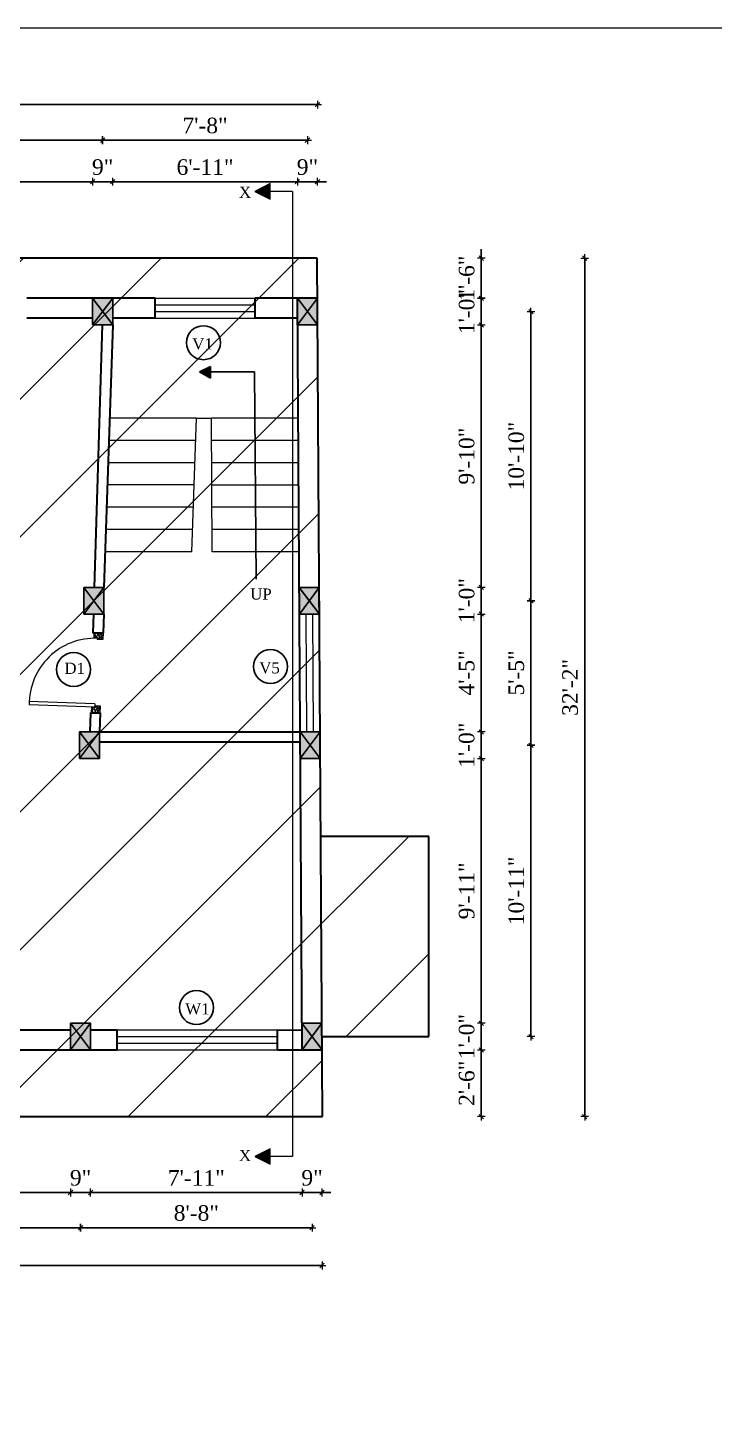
# Model space of a CAD drawing. Header units: inches. Extents: x 4069 to 291496, y -47643 to 12535.
# Drawn here: x 112593 to 112901, y -26496 to -25867 of the extents above; entities that cross this region are included whole.
import ezdxf

# ---------------------------------------------------------------- set-up
doc = ezdxf.new("R2010")
doc.units = ezdxf.units.IN
doc.header["$LTSCALE"] = 5
doc.header["$MEASUREMENT"] = 0
for name, color, linetype, lineweight in [('A-WALL', 7, 'Continuous', 9), ('Dimension', 7, 'Continuous', 18), ('DOOR', 62, 'Continuous', 0), ('Dw', 2, 'Continuous', 18), ('ele1', 21, 'Continuous', 20), ('tefriş', 30, 'Continuous', 9)]:
    doc.layers.add(name, color=color, linetype=linetype, lineweight=lineweight)
doc.layers.add('dim line', color=7, linetype='Continuous', lineweight=15, true_color=0xfab2b2)
doc.layers.add('TEXT', color=6, linetype='Continuous')
doc.layers.add('WALL', color=7, linetype='Continuous')
doc.styles.add('ordinary', font='times.ttf')
doc.dimstyles.new('Copy of 96', dxfattribs={"dimtxt": 7, "dimasz": 4, "dimexe": 0.5, "dimexo": 0.5, "dimgap": 3, "dimtad": 1, "dimdec": 1, "dimzin": 11, "dimdsep": 46, "dimlunit": 4, "dimtxsty": 'ordinary', "dimblk": 'OBLIQUE', "dimcen": 0.09, "dimse1": 1, "dimse2": 1, "dimclrt": 6, "dimazin": 0, "dimtfac": 1, "dimtdec": 1, "dimtix": 1, "dimtmove": 2, "dimatfit": 3, "dimldrblk": 'leader', "dimfxl": 0.5, "dimfxlon": 1, "dimtolj": 1, "dimtzin": 0, "dimarcsym": 0})

# ---------------------------------------------------------------- blocks, each defined once
blk = doc.blocks.new('C1a')
at = {"color": 1, "ltscale": 5}
for p, q in [((18657.75, 4625.76), (18648.75, 4625.76)), ((18648.75, 4625.76), (18648.82, 4613.76)), ((18657.82, 4613.76), (18657.75, 4625.76)), ((18648.82, 4613.76), (18657.82, 4613.76))]:
    blk.add_line(p, q, dxfattribs=at)
blk = doc.blocks.new('A$C27B36B59')
at = {"layer": 'DOOR'}
for p, q in [((0, 4), (0, 0)), ((2.5, 4), (0, 4)), ((0, 0), (3, 0)), ((2.5, 2.5), (2.5, 4)), ((3, 2.5), (2.5, 2.5)), ((3, 0), (3, 2.5))]:
    blk.add_line(p, q, dxfattribs=at)
for centre, radius, start, end in [((-1.4, -0.54), 4.75, 22.14107, 72.83803), ((1.34, 2.09), 1.64, 45.13802, 144.89476), ((2.21, 0.3), 2.49, 83.31492, 152.65798), ((0.13, 0.37), 2.05, 349.48753, 93.68048), ((1.96, -0.47), 2.01, 58.74475, 166.49498), ((-0.06, 0.32), 1.13, 343.54197, 86.94698), ((2.08, -0.4), 1.17, 38.28162, 160.15192)]:
    blk.add_arc(centre, radius, start, end, dxfattribs=at)
blk = doc.blocks.new('D2')
at = {"layer": 'DOOR'}
for p, q in [((74473.95, 24047.59), (74473.95, 24018.09)), ((74473.95, 24047.59), (74475.45, 24047.59)), ((74475.45, 24047.59), (74475.45, 24018.13))]:
    blk.add_line(p, q, dxfattribs=at)
blk.add_arc((74473.95, 24047.59), 29.5, 180, 272.9146, dxfattribs=at)
at = {"layer": 'DOOR', "xscale": -1, "rotation": 180}
blk.add_blockref('A$C27B36B59', (74441.95, 24050.09), dxfattribs=at)
at = {"layer": 'DOOR', "rotation": 180}
blk.add_blockref('A$C27B36B59', (74477.95, 24050.09), dxfattribs=at)
blk = doc.blocks.new('x-x')
at = {"ltscale": 5}
for points in [[(11364.03, -701.52), (11364.03, -694.51), (11357.15, -698.09)], [(11364.03, -1135.52), (11364.03, -1128.51), (11357.15, -1132.09)]]:
    blk.add_hatch(color=256, dxfattribs=at).paths.add_polyline_path(points)
for p, q in [((11364.03, -694.51), (11357.15, -698.09)), ((11364.03, -701.52), (11364.03, -694.51)), ((11357.15, -698.09), (11364.03, -701.52)), ((11374.13, -698.09), (11364.03, -698.09)), ((11374.13, -698.09), (11374.13, -1132.09)), ((11364.03, -1128.51), (11357.15, -1132.09)), ((11364.03, -1135.52), (11364.03, -1128.51)), ((11357.15, -1132.09), (11364.03, -1135.52)), ((11374.13, -1132.09), (11364.03, -1132.09))]:
    blk.add_line(p, q, dxfattribs=at)
at = {"layer": 'A-WALL', "color": 1, "ltscale": 5}
blk.add_line((11374.13, -1120.09), (11374.13, -1132.09), dxfattribs=at)
at = {"layer": 'TEXT', "style": 'ordinary'}
for p in [(11350.08, -700.97), (11350.08, -1134.1)]:
    blk.add_text('X', height=5, dxfattribs=at).set_placement(p)
blk = doc.blocks.new('oblique')
at = {"color": 0, "lineweight": -2}
blk.add_line((0.25, 0.25), (-0.25, -0.25), dxfattribs=at)
at = {"layer": 'dim line', "lineweight": 9}
for p, q in [((-0.4375, 0), (0.4375, 0)), ((0, 0.4375), (0, -0.4375))]:
    blk.add_line(p, q, dxfattribs=at)
blk = doc.blocks.new('*D3041')
at = {"layer": 'A-WALL', "color": 0, "lineweight": -2, "ltscale": 50, "transparency": 16777216}
blk.add_line((112720.31, -26406.87), (112616.31, -26406.87), dxfattribs=at)
at = {"layer": 'Defpoints', "color": 0, "ltscale": 50, "transparency": 16777216}
for p in [(112616.31, -26326.94), (112720.31, -26326.94), (112616.31, -26406.87)]:
    blk.add_point(p, dxfattribs=at)
at = {"layer": 'A-WALL', "color": 0, "lineweight": -2, "ltscale": 50, "transparency": 16777216, "xscale": 4, "yscale": 4, "zscale": 4, "rotation": 180}
blk.add_blockref('oblique', (112616.31, -26406.87), dxfattribs=at)
at = {"layer": 'A-WALL', "color": 0, "lineweight": -2, "ltscale": 50, "transparency": 16777216, "xscale": 4, "yscale": 4, "zscale": 4}
blk.add_blockref('oblique', (112720.31, -26406.87), dxfattribs=at)
at = {"layer": 'A-WALL', "color": 6, "ltscale": 50, "transparency": 16777216, "insert": (112668.31, -26400.31), "char_height": 7, "attachment_point": 5, "style": 'ordinary'}
blk.add_mtext('\\A1;8\'-8"', dxfattribs=at)
blk = doc.blocks.new('_OBLIQUE')
at = {"color": 0, "linetype": 'ByBlock'}
blk.add_line((-0.5, -0.5), (0.5, 0.5), dxfattribs=at)
blk = doc.blocks.new('leader')
at = {"layer": 'Dimension'}
for p, q in [((0, -4.33), (0, 4.33)), ((-4.42, 0), (4.42, 0))]:
    blk.add_line(p, q, dxfattribs=at)
blk = doc.blocks.new('*D3042')
at = {"layer": 'A-WALL', "color": 0, "lineweight": -2, "ltscale": 50, "transparency": 16777216}
blk.add_line((112616.31, -26406.87), (112463.31, -26406.87), dxfattribs=at)
at = {"layer": 'Defpoints', "color": 0, "ltscale": 50, "transparency": 16777216}
for p in [(112463.31, -26326.94), (112616.31, -26326.94), (112463.31, -26406.87)]:
    blk.add_point(p, dxfattribs=at)
at = {"layer": 'A-WALL', "color": 0, "lineweight": -2, "ltscale": 50, "transparency": 16777216, "xscale": 4, "yscale": 4, "zscale": 4, "rotation": 180}
blk.add_blockref('oblique', (112463.31, -26406.87), dxfattribs=at)
at = {"layer": 'A-WALL', "color": 0, "lineweight": -2, "ltscale": 50, "transparency": 16777216, "xscale": 4, "yscale": 4, "zscale": 4}
blk.add_blockref('oblique', (112616.31, -26406.87), dxfattribs=at)
at = {"layer": 'A-WALL', "color": 6, "ltscale": 50, "transparency": 16777216, "insert": (112539.81, -26400.3), "char_height": 7, "attachment_point": 5, "style": 'ordinary'}
blk.add_mtext('\\A1;12\'-9"', dxfattribs=at)
blk = doc.blocks.new('*D3045')
at = {"layer": 'A-WALL', "color": 0, "lineweight": -2, "ltscale": 50, "transparency": 16777216}
blk.add_line((112724.81, -26423.89), (112151.81, -26423.89), dxfattribs=at)
at = {"layer": 'Defpoints', "color": 0, "ltscale": 50, "transparency": 16777216}
for p in [(112151.81, -26326.94), (112724.81, -26326.94), (112151.81, -26423.89)]:
    blk.add_point(p, dxfattribs=at)
at = {"layer": 'A-WALL', "color": 0, "lineweight": -2, "ltscale": 50, "transparency": 16777216, "xscale": 4, "yscale": 4, "zscale": 4, "rotation": 180}
blk.add_blockref('oblique', (112151.81, -26423.89), dxfattribs=at)
at = {"layer": 'A-WALL', "color": 0, "lineweight": -2, "ltscale": 50, "transparency": 16777216, "xscale": 4, "yscale": 4, "zscale": 4}
blk.add_blockref('oblique', (112724.81, -26423.89), dxfattribs=at)
at = {"layer": 'A-WALL', "color": 6, "ltscale": 50, "transparency": 16777216, "insert": (112438.31, -26417.32), "char_height": 7, "attachment_point": 5, "style": 'ordinary'}
blk.add_mtext('\\A1;47\'-9"', dxfattribs=at)
blk = doc.blocks.new('*D3057')
at = {"layer": 'A-WALL', "color": 0, "lineweight": -2, "ltscale": 50, "transparency": 16777216}
blk.add_line((112466.73, -25936.57), (112621.73, -25936.57), dxfattribs=at)
at = {"layer": 'Defpoints', "color": 0, "ltscale": 50, "transparency": 16777216}
for p in [(112621.73, -25936.57), (112466.73, -25988.94), (112621.73, -25988.94)]:
    blk.add_point(p, dxfattribs=at)
at = {"layer": 'A-WALL', "color": 0, "lineweight": -2, "ltscale": 50, "transparency": 16777216, "xscale": 4, "yscale": 4, "zscale": 4, "rotation": 180}
blk.add_blockref('oblique', (112466.73, -25936.57), dxfattribs=at)
at = {"layer": 'A-WALL', "color": 0, "lineweight": -2, "ltscale": 50, "transparency": 16777216, "xscale": 4, "yscale": 4, "zscale": 4}
blk.add_blockref('oblique', (112621.73, -25936.57), dxfattribs=at)
at = {"layer": 'A-WALL', "color": 6, "ltscale": 50, "transparency": 16777216, "insert": (112544.23, -25930.07), "char_height": 7, "attachment_point": 5, "style": 'ordinary'}
blk.add_mtext('\\A1;12\'-11"', dxfattribs=at)
blk = doc.blocks.new('*D3058')
at = {"layer": 'A-WALL', "color": 0, "lineweight": -2, "ltscale": 50, "transparency": 16777216}
for p, q in [((112621.73, -25936.57), (112617.73, -25936.57)), ((112621.73, -25936.57), (112630.73, -25936.57)), ((112630.73, -25936.57), (112634.73, -25936.57))]:
    blk.add_line(p, q, dxfattribs=at)
at = {"layer": 'Defpoints', "color": 0, "ltscale": 50, "transparency": 16777216}
for p in [(112630.73, -25936.57), (112621.73, -25988.94), (112630.73, -25988.94)]:
    blk.add_point(p, dxfattribs=at)
at = {"layer": 'A-WALL', "color": 0, "lineweight": -2, "ltscale": 50, "transparency": 16777216, "xscale": 4, "yscale": 4, "zscale": 4}
blk.add_blockref('oblique', (112621.73, -25936.57), dxfattribs=at)
at = {"layer": 'A-WALL', "color": 0, "lineweight": -2, "ltscale": 50, "transparency": 16777216, "xscale": 4, "yscale": 4, "zscale": 4, "rotation": 180}
blk.add_blockref('oblique', (112630.73, -25936.57), dxfattribs=at)
at = {"layer": 'A-WALL', "color": 6, "ltscale": 50, "transparency": 16777216, "insert": (112626.23, -25930), "char_height": 7, "attachment_point": 5, "style": 'ordinary'}
blk.add_mtext('\\A1;9"', dxfattribs=at)
blk = doc.blocks.new('*D2958')
at = {"layer": 'A-WALL', "color": 0, "lineweight": -2, "ltscale": 50, "transparency": 16777216}
blk.add_line((112630.73, -25936.57), (112713.73, -25936.57), dxfattribs=at)
at = {"layer": 'Defpoints', "color": 0, "ltscale": 50, "transparency": 16777216}
for p in [(112713.73, -25936.57), (112630.73, -25988.94), (112713.73, -25988.94)]:
    blk.add_point(p, dxfattribs=at)
at = {"layer": 'A-WALL', "color": 0, "lineweight": -2, "ltscale": 50, "transparency": 16777216, "xscale": 4, "yscale": 4, "zscale": 4, "rotation": 180}
blk.add_blockref('oblique', (112630.73, -25936.57), dxfattribs=at)
at = {"layer": 'A-WALL', "color": 0, "lineweight": -2, "ltscale": 50, "transparency": 16777216, "xscale": 4, "yscale": 4, "zscale": 4}
blk.add_blockref('oblique', (112713.73, -25936.57), dxfattribs=at)
at = {"layer": 'A-WALL', "color": 6, "ltscale": 50, "transparency": 16777216, "insert": (112672.23, -25930.01), "char_height": 7, "attachment_point": 5, "style": 'ordinary'}
blk.add_mtext('\\A1;6\'-11"', dxfattribs=at)
blk = doc.blocks.new('*D2959')
at = {"layer": 'A-WALL', "color": 0, "lineweight": -2, "ltscale": 50, "transparency": 16777216}
for p, q in [((112713.73, -25936.57), (112709.73, -25936.57)), ((112713.73, -25936.57), (112722.73, -25936.57)), ((112722.73, -25936.57), (112726.73, -25936.57))]:
    blk.add_line(p, q, dxfattribs=at)
at = {"layer": 'Defpoints', "color": 0, "ltscale": 50, "transparency": 16777216}
for p in [(112722.73, -25936.57), (112713.73, -25988.94), (112722.73, -25988.94)]:
    blk.add_point(p, dxfattribs=at)
at = {"layer": 'A-WALL', "color": 0, "lineweight": -2, "ltscale": 50, "transparency": 16777216, "xscale": 4, "yscale": 4, "zscale": 4}
blk.add_blockref('oblique', (112713.73, -25936.57), dxfattribs=at)
at = {"layer": 'A-WALL', "color": 0, "lineweight": -2, "ltscale": 50, "transparency": 16777216, "xscale": 4, "yscale": 4, "zscale": 4, "rotation": 180}
blk.add_blockref('oblique', (112722.73, -25936.57), dxfattribs=at)
at = {"layer": 'A-WALL', "color": 6, "ltscale": 50, "transparency": 16777216, "insert": (112718.23, -25930), "char_height": 7, "attachment_point": 5, "style": 'ordinary'}
blk.add_mtext('\\A1;9"', dxfattribs=at)
blk = doc.blocks.new('*D2960')
at = {"layer": 'A-WALL', "color": 0, "lineweight": -2, "ltscale": 50, "transparency": 16777216}
blk.add_line((112718.23, -25917.89), (112626.23, -25917.89), dxfattribs=at)
at = {"layer": 'Defpoints', "color": 0, "ltscale": 50, "transparency": 16777216}
for p in [(112626.23, -25917.89), (112626.23, -25988.94), (112718.23, -25988.94)]:
    blk.add_point(p, dxfattribs=at)
at = {"layer": 'A-WALL', "color": 0, "lineweight": -2, "ltscale": 50, "transparency": 16777216, "xscale": 4, "yscale": 4, "zscale": 4, "rotation": 180}
blk.add_blockref('oblique', (112626.23, -25917.89), dxfattribs=at)
at = {"layer": 'A-WALL', "color": 0, "lineweight": -2, "ltscale": 50, "transparency": 16777216, "xscale": 4, "yscale": 4, "zscale": 4}
blk.add_blockref('oblique', (112718.23, -25917.89), dxfattribs=at)
at = {"layer": 'A-WALL', "color": 6, "ltscale": 50, "transparency": 16777216, "insert": (112672.23, -25911.32), "char_height": 7, "attachment_point": 5, "style": 'ordinary'}
blk.add_mtext('\\A1;7\'-8"', dxfattribs=at)
blk = doc.blocks.new('*D2961')
at = {"layer": 'A-WALL', "color": 0, "lineweight": -2, "ltscale": 50, "transparency": 16777216}
blk.add_line((112626.23, -25917.89), (112462.23, -25917.89), dxfattribs=at)
at = {"layer": 'Defpoints', "color": 0, "ltscale": 50, "transparency": 16777216}
for p in [(112462.23, -25917.89), (112462.23, -25988.94), (112626.23, -25988.94)]:
    blk.add_point(p, dxfattribs=at)
at = {"layer": 'A-WALL', "color": 0, "lineweight": -2, "ltscale": 50, "transparency": 16777216, "xscale": 4, "yscale": 4, "zscale": 4, "rotation": 180}
blk.add_blockref('oblique', (112462.23, -25917.89), dxfattribs=at)
at = {"layer": 'A-WALL', "color": 0, "lineweight": -2, "ltscale": 50, "transparency": 16777216, "xscale": 4, "yscale": 4, "zscale": 4}
blk.add_blockref('oblique', (112626.23, -25917.89), dxfattribs=at)
at = {"layer": 'A-WALL', "color": 6, "ltscale": 50, "transparency": 16777216, "insert": (112544.23, -25911.33), "char_height": 7, "attachment_point": 5, "style": 'ordinary'}
blk.add_mtext('\\A1;13\'-8"', dxfattribs=at)
blk = doc.blocks.new('*D2963')
at = {"layer": 'A-WALL', "color": 0, "lineweight": -2, "ltscale": 50, "transparency": 16777216}
blk.add_line((112343.73, -25901.87), (112722.73, -25901.87), dxfattribs=at)
at = {"layer": 'Defpoints', "color": 0, "ltscale": 50, "transparency": 16777216}
for p in [(112722.73, -25901.87), (112343.73, -25988.94), (112722.73, -25988.94)]:
    blk.add_point(p, dxfattribs=at)
at = {"layer": 'A-WALL', "color": 0, "lineweight": -2, "ltscale": 50, "transparency": 16777216, "xscale": 4, "yscale": 4, "zscale": 4, "rotation": 180}
blk.add_blockref('oblique', (112343.73, -25901.87), dxfattribs=at)
at = {"layer": 'A-WALL', "color": 0, "lineweight": -2, "ltscale": 50, "transparency": 16777216, "xscale": 4, "yscale": 4, "zscale": 4}
blk.add_blockref('oblique', (112722.73, -25901.87), dxfattribs=at)
at = {"layer": 'A-WALL', "color": 6, "ltscale": 50, "transparency": 16777216, "insert": (112533.23, -25895.3), "char_height": 7, "attachment_point": 5, "style": 'ordinary'}
blk.add_mtext('\\A1;31\'-7"', dxfattribs=at)
blk = doc.blocks.new('*D2969')
at = {"layer": 'A-WALL', "color": 0, "lineweight": -2, "ltscale": 50, "transparency": 16777216}
blk.add_line((112467.81, -26391.07), (112611.81, -26391.07), dxfattribs=at)
at = {"layer": 'Defpoints', "color": 0, "ltscale": 50, "transparency": 16777216}
for p in [(112467.81, -26326.94), (112611.81, -26326.94), (112611.81, -26391.07)]:
    blk.add_point(p, dxfattribs=at)
at = {"layer": 'A-WALL', "color": 0, "lineweight": -2, "ltscale": 50, "transparency": 16777216, "xscale": 4, "yscale": 4, "zscale": 4, "rotation": 180}
blk.add_blockref('oblique', (112467.81, -26391.07), dxfattribs=at)
at = {"layer": 'A-WALL', "color": 0, "lineweight": -2, "ltscale": 50, "transparency": 16777216, "xscale": 4, "yscale": 4, "zscale": 4}
blk.add_blockref('oblique', (112611.81, -26391.07), dxfattribs=at)
at = {"layer": 'A-WALL', "color": 6, "ltscale": 50, "transparency": 16777216, "insert": (112539.81, -26384.51), "char_height": 7, "attachment_point": 5, "style": 'ordinary'}
blk.add_mtext('\\A1;12\'-0"', dxfattribs=at)
blk = doc.blocks.new('*D2970')
at = {"layer": 'A-WALL', "color": 0, "lineweight": -2, "ltscale": 50, "transparency": 16777216}
for p, q in [((112611.81, -26391.07), (112607.81, -26391.07)), ((112611.81, -26391.07), (112620.81, -26391.07)), ((112620.81, -26391.07), (112624.81, -26391.07))]:
    blk.add_line(p, q, dxfattribs=at)
at = {"layer": 'Defpoints', "color": 0, "ltscale": 50, "transparency": 16777216}
for p in [(112611.81, -26326.94), (112620.81, -26326.94), (112620.81, -26391.07)]:
    blk.add_point(p, dxfattribs=at)
at = {"layer": 'A-WALL', "color": 0, "lineweight": -2, "ltscale": 50, "transparency": 16777216, "xscale": 4, "yscale": 4, "zscale": 4}
blk.add_blockref('oblique', (112611.81, -26391.07), dxfattribs=at)
at = {"layer": 'A-WALL', "color": 0, "lineweight": -2, "ltscale": 50, "transparency": 16777216, "xscale": 4, "yscale": 4, "zscale": 4, "rotation": 180}
blk.add_blockref('oblique', (112620.81, -26391.07), dxfattribs=at)
at = {"layer": 'A-WALL', "color": 6, "ltscale": 50, "transparency": 16777216, "insert": (112616.31, -26384.5), "char_height": 7, "attachment_point": 5, "style": 'ordinary'}
blk.add_mtext('\\A1;9"', dxfattribs=at)
blk = doc.blocks.new('*D2971')
at = {"layer": 'A-WALL', "color": 0, "lineweight": -2, "ltscale": 50, "transparency": 16777216}
blk.add_line((112620.81, -26391.07), (112715.81, -26391.07), dxfattribs=at)
at = {"layer": 'Defpoints', "color": 0, "ltscale": 50, "transparency": 16777216}
for p in [(112620.81, -26326.94), (112715.81, -26326.94), (112715.81, -26391.07)]:
    blk.add_point(p, dxfattribs=at)
at = {"layer": 'A-WALL', "color": 0, "lineweight": -2, "ltscale": 50, "transparency": 16777216, "xscale": 4, "yscale": 4, "zscale": 4, "rotation": 180}
blk.add_blockref('oblique', (112620.81, -26391.07), dxfattribs=at)
at = {"layer": 'A-WALL', "color": 0, "lineweight": -2, "ltscale": 50, "transparency": 16777216, "xscale": 4, "yscale": 4, "zscale": 4}
blk.add_blockref('oblique', (112715.81, -26391.07), dxfattribs=at)
at = {"layer": 'A-WALL', "color": 6, "ltscale": 50, "transparency": 16777216, "insert": (112668.31, -26384.5), "char_height": 7, "attachment_point": 5, "style": 'ordinary'}
blk.add_mtext('\\A1;7\'-11"', dxfattribs=at)
blk = doc.blocks.new('*D2972')
at = {"layer": 'A-WALL', "color": 0, "lineweight": -2, "ltscale": 50, "transparency": 16777216}
for p, q in [((112715.81, -26391.07), (112711.81, -26391.07)), ((112715.81, -26391.07), (112724.81, -26391.07)), ((112724.81, -26391.07), (112728.81, -26391.07))]:
    blk.add_line(p, q, dxfattribs=at)
at = {"layer": 'Defpoints', "color": 0, "ltscale": 50, "transparency": 16777216}
for p in [(112715.81, -26326.94), (112724.81, -26326.94), (112724.81, -26391.07)]:
    blk.add_point(p, dxfattribs=at)
at = {"layer": 'A-WALL', "color": 0, "lineweight": -2, "ltscale": 50, "transparency": 16777216, "xscale": 4, "yscale": 4, "zscale": 4}
blk.add_blockref('oblique', (112715.81, -26391.07), dxfattribs=at)
at = {"layer": 'A-WALL', "color": 0, "lineweight": -2, "ltscale": 50, "transparency": 16777216, "xscale": 4, "yscale": 4, "zscale": 4, "rotation": 180}
blk.add_blockref('oblique', (112724.81, -26391.07), dxfattribs=at)
at = {"layer": 'A-WALL', "color": 6, "ltscale": 50, "transparency": 16777216, "insert": (112720.31, -26384.5), "char_height": 7, "attachment_point": 5, "style": 'ordinary'}
blk.add_mtext('\\A1;9"', dxfattribs=at)
blk = doc.blocks.new('*D2973')
at = {"layer": 'A-WALL', "color": 0, "lineweight": -2, "ltscale": 50, "transparency": 16777216}
for p, q in [((112796.34, -25988.94), (112796.34, -25984.94)), ((112796.34, -25988.94), (112796.34, -26000.94)), ((112796.34, -26000.94), (112796.34, -26004.94))]:
    blk.add_line(p, q, dxfattribs=at)
at = {"layer": 'Defpoints', "color": 0, "ltscale": 50, "transparency": 16777216}
for p in [(112722.73, -25988.94), (112722.81, -26000.94), (112796.34, -26000.94)]:
    blk.add_point(p, dxfattribs=at)
at = {"layer": 'A-WALL', "color": 0, "lineweight": -2, "ltscale": 50, "transparency": 16777216, "xscale": 4, "yscale": 4, "zscale": 4}
for p, rotation in [((112796.34, -25988.94), 270), ((112796.34, -26000.94), 90)]:
    blk.add_blockref('oblique', p, dxfattribs=dict(at, rotation=rotation))
at = {"layer": 'A-WALL', "color": 6, "ltscale": 50, "transparency": 16777216, "insert": (112789.78, -25994.94), "char_height": 7, "attachment_point": 5, "rotation": 90, "style": 'ordinary'}
blk.add_mtext('\\A1;1\'-0"', dxfattribs=at)
blk = doc.blocks.new('*D2974')
at = {"layer": 'A-WALL', "color": 0, "lineweight": -2, "ltscale": 50, "transparency": 16777216}
blk.add_line((112796.34, -26000.94), (112796.34, -26118.94), dxfattribs=at)
at = {"layer": 'Defpoints', "color": 0, "ltscale": 50, "transparency": 16777216}
for p in [(112722.81, -26000.94), (112723.53, -26118.94), (112796.34, -26118.94)]:
    blk.add_point(p, dxfattribs=at)
at = {"layer": 'A-WALL', "color": 0, "lineweight": -2, "ltscale": 50, "transparency": 16777216, "xscale": 4, "yscale": 4, "zscale": 4}
for p, rotation in [((112796.34, -26000.94), 90), ((112796.34, -26118.94), 270)]:
    blk.add_blockref('oblique', p, dxfattribs=dict(at, rotation=rotation))
at = {"layer": 'A-WALL', "color": 6, "ltscale": 50, "transparency": 16777216, "insert": (112789.77, -26059.94), "char_height": 7, "attachment_point": 5, "rotation": 90, "style": 'ordinary'}
blk.add_mtext('\\A1;9\'-10"', dxfattribs=at)
blk = doc.blocks.new('*D2975')
at = {"layer": 'A-WALL', "color": 0, "lineweight": -2, "ltscale": 50, "transparency": 16777216}
for p, q in [((112796.34, -26118.94), (112796.34, -26114.94)), ((112796.34, -26118.94), (112796.34, -26130.94)), ((112796.34, -26130.94), (112796.34, -26134.94))]:
    blk.add_line(p, q, dxfattribs=at)
at = {"layer": 'Defpoints', "color": 0, "ltscale": 50, "transparency": 16777216}
for p in [(112723.53, -26118.94), (112723.61, -26130.94), (112796.34, -26130.94)]:
    blk.add_point(p, dxfattribs=at)
at = {"layer": 'A-WALL', "color": 0, "lineweight": -2, "ltscale": 50, "transparency": 16777216, "xscale": 4, "yscale": 4, "zscale": 4}
for p, rotation in [((112796.34, -26118.94), 270), ((112796.34, -26130.94), 90)]:
    blk.add_blockref('oblique', p, dxfattribs=dict(at, rotation=rotation))
at = {"layer": 'A-WALL', "color": 6, "ltscale": 50, "transparency": 16777216, "insert": (112789.78, -26124.94), "char_height": 7, "attachment_point": 5, "rotation": 90, "style": 'ordinary'}
blk.add_mtext('\\A1;1\'-0"', dxfattribs=at)
blk = doc.blocks.new('*D2976')
at = {"layer": 'A-WALL', "color": 0, "lineweight": -2, "ltscale": 50, "transparency": 16777216}
blk.add_line((112796.34, -26130.94), (112796.34, -26183.94), dxfattribs=at)
at = {"layer": 'Defpoints', "color": 0, "ltscale": 50, "transparency": 16777216}
for p in [(112723.61, -26130.94), (112723.93, -26183.94), (112796.34, -26183.94)]:
    blk.add_point(p, dxfattribs=at)
at = {"layer": 'A-WALL', "color": 0, "lineweight": -2, "ltscale": 50, "transparency": 16777216, "xscale": 4, "yscale": 4, "zscale": 4}
for p, rotation in [((112796.34, -26130.94), 90), ((112796.34, -26183.94), 270)]:
    blk.add_blockref('oblique', p, dxfattribs=dict(at, rotation=rotation))
at = {"layer": 'A-WALL', "color": 6, "ltscale": 50, "transparency": 16777216, "insert": (112789.78, -26157.44), "char_height": 7, "attachment_point": 5, "rotation": 90, "style": 'ordinary'}
blk.add_mtext('\\A1;4\'-5"', dxfattribs=at)
blk = doc.blocks.new('*D2977')
at = {"layer": 'A-WALL', "color": 0, "lineweight": -2, "ltscale": 50, "transparency": 16777216}
for p, q in [((112796.34, -26183.94), (112796.34, -26179.94)), ((112796.34, -26183.94), (112796.34, -26195.94)), ((112796.34, -26195.94), (112796.34, -26199.94))]:
    blk.add_line(p, q, dxfattribs=at)
at = {"layer": 'Defpoints', "color": 0, "ltscale": 50, "transparency": 16777216}
for p in [(112723.93, -26183.94), (112724.01, -26195.94), (112796.34, -26195.94)]:
    blk.add_point(p, dxfattribs=at)
at = {"layer": 'A-WALL', "color": 0, "lineweight": -2, "ltscale": 50, "transparency": 16777216, "xscale": 4, "yscale": 4, "zscale": 4}
for p, rotation in [((112796.34, -26183.94), 270), ((112796.34, -26195.94), 90)]:
    blk.add_blockref('oblique', p, dxfattribs=dict(at, rotation=rotation))
at = {"layer": 'A-WALL', "color": 6, "ltscale": 50, "transparency": 16777216, "insert": (112789.78, -26189.94), "char_height": 7, "attachment_point": 5, "rotation": 90, "style": 'ordinary'}
blk.add_mtext('\\A1;1\'-0"', dxfattribs=at)
blk = doc.blocks.new('*D2978')
at = {"layer": 'A-WALL', "color": 0, "lineweight": -2, "ltscale": 50, "transparency": 16777216}
blk.add_line((112796.34, -26195.94), (112796.34, -26314.94), dxfattribs=at)
at = {"layer": 'Defpoints', "color": 0, "ltscale": 50, "transparency": 16777216}
for p in [(112724.01, -26195.94), (112724.74, -26314.94), (112796.34, -26314.94)]:
    blk.add_point(p, dxfattribs=at)
at = {"layer": 'A-WALL', "color": 0, "lineweight": -2, "ltscale": 50, "transparency": 16777216, "xscale": 4, "yscale": 4, "zscale": 4}
for p, rotation in [((112796.34, -26195.94), 90), ((112796.34, -26314.94), 270)]:
    blk.add_blockref('oblique', p, dxfattribs=dict(at, rotation=rotation))
at = {"layer": 'A-WALL', "color": 6, "ltscale": 50, "transparency": 16777216, "insert": (112789.77, -26255.44), "char_height": 7, "attachment_point": 5, "rotation": 90, "style": 'ordinary'}
blk.add_mtext('\\A1;9\'-11"', dxfattribs=at)
blk = doc.blocks.new('*D2979')
at = {"layer": 'A-WALL', "color": 0, "lineweight": -2, "ltscale": 50, "transparency": 16777216}
for p, q in [((112796.34, -26314.94), (112796.34, -26310.94)), ((112796.34, -26314.94), (112796.34, -26326.94)), ((112796.34, -26326.94), (112796.34, -26330.94))]:
    blk.add_line(p, q, dxfattribs=at)
at = {"layer": 'Defpoints', "color": 0, "ltscale": 50, "transparency": 16777216}
for p in [(112724.74, -26314.94), (112724.81, -26326.94), (112796.34, -26326.94)]:
    blk.add_point(p, dxfattribs=at)
at = {"layer": 'A-WALL', "color": 0, "lineweight": -2, "ltscale": 50, "transparency": 16777216, "xscale": 4, "yscale": 4, "zscale": 4}
for p, rotation in [((112796.34, -26314.94), 270), ((112796.34, -26326.94), 90)]:
    blk.add_blockref('oblique', p, dxfattribs=dict(at, rotation=rotation))
at = {"layer": 'A-WALL', "color": 6, "ltscale": 50, "transparency": 16777216, "insert": (112789.78, -26320.94), "char_height": 7, "attachment_point": 5, "rotation": 90, "style": 'ordinary'}
blk.add_mtext('\\A1;1\'-0"', dxfattribs=at)
blk = doc.blocks.new('*D2980')
at = {"layer": 'A-WALL', "color": 0, "lineweight": -2, "ltscale": 50, "transparency": 16777216}
blk.add_line((112818.64, -25994.94), (112818.64, -26124.94), dxfattribs=at)
at = {"layer": 'Defpoints', "color": 0, "ltscale": 50, "transparency": 16777216}
for p in [(112722.77, -25994.94), (112723.57, -26124.94), (112818.64, -26124.94)]:
    blk.add_point(p, dxfattribs=at)
at = {"layer": 'A-WALL', "color": 0, "lineweight": -2, "ltscale": 50, "transparency": 16777216, "xscale": 4, "yscale": 4, "zscale": 4}
for p, rotation in [((112818.64, -25994.94), 90), ((112818.64, -26124.94), 270)]:
    blk.add_blockref('oblique', p, dxfattribs=dict(at, rotation=rotation))
at = {"layer": 'A-WALL', "color": 6, "ltscale": 50, "transparency": 16777216, "insert": (112812.08, -26059.94), "char_height": 7, "attachment_point": 5, "rotation": 90, "style": 'ordinary'}
blk.add_mtext('\\A1;10\'-10"', dxfattribs=at)
blk = doc.blocks.new('*D2981')
at = {"layer": 'A-WALL', "color": 0, "lineweight": -2, "ltscale": 50, "transparency": 16777216}
blk.add_line((112818.64, -26124.94), (112818.64, -26189.94), dxfattribs=at)
at = {"layer": 'Defpoints', "color": 0, "ltscale": 50, "transparency": 16777216}
for p in [(112723.57, -26124.94), (112723.97, -26189.94), (112818.64, -26189.94)]:
    blk.add_point(p, dxfattribs=at)
at = {"layer": 'A-WALL', "color": 0, "lineweight": -2, "ltscale": 50, "transparency": 16777216, "xscale": 4, "yscale": 4, "zscale": 4}
for p, rotation in [((112818.64, -26124.94), 90), ((112818.64, -26189.94), 270)]:
    blk.add_blockref('oblique', p, dxfattribs=dict(at, rotation=rotation))
at = {"layer": 'A-WALL', "color": 6, "ltscale": 50, "transparency": 16777216, "insert": (112812.08, -26157.44), "char_height": 7, "attachment_point": 5, "rotation": 90, "style": 'ordinary'}
blk.add_mtext('\\A1;5\'-5"', dxfattribs=at)
blk = doc.blocks.new('*D2982')
at = {"layer": 'A-WALL', "color": 0, "lineweight": -2, "ltscale": 50, "transparency": 16777216}
blk.add_line((112818.64, -26189.94), (112818.64, -26320.94), dxfattribs=at)
at = {"layer": 'Defpoints', "color": 0, "ltscale": 50, "transparency": 16777216}
for p in [(112723.97, -26189.94), (112724.78, -26320.94), (112818.64, -26320.94)]:
    blk.add_point(p, dxfattribs=at)
at = {"layer": 'A-WALL', "color": 0, "lineweight": -2, "ltscale": 50, "transparency": 16777216, "xscale": 4, "yscale": 4, "zscale": 4}
for p, rotation in [((112818.64, -26189.94), 90), ((112818.64, -26320.94), 270)]:
    blk.add_blockref('oblique', p, dxfattribs=dict(at, rotation=rotation))
at = {"layer": 'A-WALL', "color": 6, "ltscale": 50, "transparency": 16777216, "insert": (112812.08, -26255.44), "char_height": 7, "attachment_point": 5, "rotation": 90, "style": 'ordinary'}
blk.add_mtext('\\A1;10\'-11"', dxfattribs=at)
blk = doc.blocks.new('*D2983')
at = {"layer": 'A-WALL', "color": 0, "lineweight": -2, "ltscale": 50, "transparency": 16777216}
blk.add_line((112842.8, -26356.94), (112842.8, -25970.94), dxfattribs=at)
at = {"layer": 'Defpoints', "color": 0, "ltscale": 50, "transparency": 16777216}
for p in [(112722.62, -25970.94), (112842.8, -25970.94), (112725, -26356.94)]:
    blk.add_point(p, dxfattribs=at)
at = {"layer": 'A-WALL', "color": 0, "lineweight": -2, "ltscale": 50, "transparency": 16777216, "xscale": 4, "yscale": 4, "zscale": 4}
for p, rotation in [((112842.8, -25970.94), 90), ((112842.8, -26356.94), 270)]:
    blk.add_blockref('oblique', p, dxfattribs=dict(at, rotation=rotation))
at = {"layer": 'A-WALL', "color": 6, "ltscale": 50, "transparency": 16777216, "insert": (112836.24, -26163.94), "char_height": 7, "attachment_point": 5, "rotation": 90, "style": 'ordinary'}
blk.add_mtext('\\A1;32\'-2"', dxfattribs=at)
blk = doc.blocks.new('*D3171')
at = {"layer": 'A-WALL', "color": 0, "lineweight": -2, "ltscale": 50, "transparency": 16777216}
blk.add_line((112796.34, -26356.94), (112796.34, -26326.94), dxfattribs=at)
at = {"layer": 'Defpoints', "color": 0, "ltscale": 50, "transparency": 16777216}
for p in [(112724.81, -26326.94), (112796.34, -26326.94), (112725, -26356.94)]:
    blk.add_point(p, dxfattribs=at)
at = {"layer": 'A-WALL', "color": 0, "lineweight": -2, "ltscale": 50, "transparency": 16777216, "xscale": 4, "yscale": 4, "zscale": 4}
for p, rotation in [((112796.34, -26326.94), 90), ((112796.34, -26356.94), 270)]:
    blk.add_blockref('oblique', p, dxfattribs=dict(at, rotation=rotation))
at = {"layer": 'A-WALL', "color": 6, "ltscale": 50, "transparency": 16777216, "insert": (112789.78, -26341.94), "char_height": 7, "attachment_point": 5, "rotation": 90, "style": 'ordinary'}
blk.add_mtext('\\A1;2\'-6"', dxfattribs=at)
blk = doc.blocks.new('*D3172')
at = {"layer": 'A-WALL', "color": 0, "lineweight": -2, "ltscale": 50, "transparency": 16777216}
for p, q in [((112796.34, -25970.94), (112796.34, -25966.94)), ((112796.34, -25988.94), (112796.34, -25970.94)), ((112796.34, -25988.94), (112796.34, -25992.94))]:
    blk.add_line(p, q, dxfattribs=at)
at = {"layer": 'Defpoints', "color": 0, "ltscale": 50, "transparency": 16777216}
for p in [(112722.73, -25970.94), (112796.34, -25970.94), (112722.73, -25988.94)]:
    blk.add_point(p, dxfattribs=at)
at = {"layer": 'A-WALL', "color": 0, "lineweight": -2, "ltscale": 50, "transparency": 16777216, "xscale": 4, "yscale": 4, "zscale": 4}
for p, rotation in [((112796.34, -25970.94), 270), ((112796.34, -25988.94), 90)]:
    blk.add_blockref('oblique', p, dxfattribs=dict(at, rotation=rotation))
at = {"layer": 'A-WALL', "color": 6, "ltscale": 50, "transparency": 16777216, "insert": (112789.78, -25979.94), "char_height": 7, "attachment_point": 5, "rotation": 90, "style": 'ordinary'}
blk.add_mtext('\\A1;1\'-6"', dxfattribs=at)

msp = doc.modelspace()

# ---------------------------------------------------------------- hatches: boundary and pattern name
at = {"layer": 'WALL', "linetype": 'ByBlock', "ltscale": 5, "true_color": 0xf8991e}
h = msp.add_hatch(dxfattribs=at)
h.set_pattern_fill('ANSI31', color=30, scale=350)
h.set_pattern_definition([(45, (104858.308, -23741.887), (-30.93592, 30.93592), [])])
h.paths.add_polyline_path([(112134.77758, -26356.93969), (112353.95376, -25970.93969), (112722.6224, -25970.93969), (112724.22154, -26230.93969), (112772.812, -26230.93969), (112772.812, -26320.93969), (112724.812, -26320.93969), (112724.812, -26356.93969)])
h = msp.add_hatch(color=30, dxfattribs=at)
h.dxf.hatch_style = 1
h.paths.add_polyline_path([(112626.23302, -25994.93969), (112621.73302, -26000.93969), (112630.73302, -26000.93969)])
h.paths.add_polyline_path([(112630.73302, -26000.93969), (112630.73302, -25988.93969), (112626.23302, -25994.93969)])
h.paths.add_polyline_path([(112626.23302, -25994.93969), (112630.73302, -25988.93969), (112621.73302, -25988.93969)])
h.paths.add_polyline_path([(112621.73302, -25988.93969), (112621.73302, -26000.93969), (112626.23302, -25994.93969)])
h = msp.add_hatch(color=30, dxfattribs=at)
h.dxf.hatch_style = 1
h.paths.add_polyline_path([(112722.80692, -26000.93969), (112718.26993, -25994.93969), (112713.80675, -26000.93969)])
h.paths.add_polyline_path([(112722.80692, -26000.93969), (112722.73311, -25988.93969), (112718.26993, -25994.93969)])
h.paths.add_polyline_path([(112722.73311, -25988.93969), (112713.73294, -25988.93969), (112718.26993, -25994.93969)])
h.paths.add_polyline_path([(112718.26993, -25994.93969), (112713.73294, -25988.93969), (112713.80675, -26000.93969)])
at = {"layer": 'WALL', "linetype": 'ByBlock', "ltscale": 5}
msp.add_hatch(color=2, dxfattribs=at).paths.add_polyline_path([(112669.76579, -26022.10472), (112674.62693, -26019.70213), (112674.62693, -26024.95038)])
at = {"layer": 'WALL', "linetype": 'ByBlock', "ltscale": 5, "true_color": 0xf8991e}
h = msp.add_hatch(color=30, dxfattribs=at)
h.dxf.hatch_style = 1
h.paths.add_polyline_path([(112622.27675, -26124.93969), (112617.77675, -26130.93969), (112626.77675, -26130.93969)])
h.paths.add_polyline_path([(112626.77675, -26130.93969), (112626.77675, -26118.93969), (112622.27675, -26124.93969)])
h.paths.add_polyline_path([(112622.27675, -26124.93969), (112626.77675, -26118.93969), (112617.77675, -26118.93969)])
h.paths.add_polyline_path([(112617.77675, -26118.93969), (112617.77675, -26130.93969), (112622.27675, -26124.93969)])
h = msp.add_hatch(color=30, dxfattribs=at)
h.dxf.hatch_style = 1
h.paths.add_polyline_path([(112723.60649, -26130.93969), (112719.0695, -26124.93969), (112714.60632, -26130.93969)])
h.paths.add_polyline_path([(112723.60649, -26130.93969), (112723.53268, -26118.93969), (112719.0695, -26124.93969)])
h.paths.add_polyline_path([(112723.53268, -26118.93969), (112714.53251, -26118.93969), (112719.0695, -26124.93969)])
h.paths.add_polyline_path([(112719.0695, -26124.93969), (112714.53251, -26118.93969), (112714.60632, -26130.93969)])
h = msp.add_hatch(color=30, dxfattribs=at)
h.dxf.hatch_style = 1
h.paths.add_polyline_path([(112620.29862, -26189.93969), (112615.79862, -26195.93969), (112624.79862, -26195.93969)])
h.paths.add_polyline_path([(112624.79862, -26195.93969), (112624.79862, -26183.93969), (112620.29862, -26189.93969)])
h.paths.add_polyline_path([(112620.29862, -26189.93969), (112624.79862, -26183.93969), (112615.79862, -26183.93969)])
h.paths.add_polyline_path([(112615.79862, -26183.93969), (112615.79862, -26195.93969), (112620.29862, -26189.93969)])
h = msp.add_hatch(color=30, dxfattribs=at)
h.dxf.hatch_style = 1
h.paths.add_polyline_path([(112724.00627, -26195.93969), (112719.46929, -26189.93969), (112715.0061, -26195.93969)])
h.paths.add_polyline_path([(112724.00627, -26195.93969), (112723.93247, -26183.93969), (112719.46929, -26189.93969)])
h.paths.add_polyline_path([(112723.93247, -26183.93969), (112714.9323, -26183.93969), (112719.46929, -26189.93969)])
h.paths.add_polyline_path([(112719.46929, -26189.93969), (112714.9323, -26183.93969), (112715.0061, -26195.93969)])
h = msp.add_hatch(color=30, dxfattribs=at)
h.dxf.hatch_style = 1
h.paths.add_polyline_path([(112616.31191, -26320.93969), (112611.81191, -26326.93969), (112620.81191, -26326.93969)])
h.paths.add_polyline_path([(112620.81191, -26326.93969), (112620.81191, -26314.93969), (112616.31191, -26320.93969)])
h.paths.add_polyline_path([(112616.31191, -26320.93969), (112620.81191, -26314.93969), (112611.81191, -26314.93969)])
h.paths.add_polyline_path([(112611.81191, -26314.93969), (112611.81191, -26326.93969), (112616.31191, -26320.93969)])
h = msp.add_hatch(color=30, dxfattribs=at)
h.dxf.hatch_style = 1
h.paths.add_polyline_path([(112724.812, -26326.93969), (112720.27501, -26320.93969), (112715.81183, -26326.93969)])
h.paths.add_polyline_path([(112724.812, -26326.93969), (112724.73819, -26314.93969), (112720.27501, -26320.93969)])
h.paths.add_polyline_path([(112724.73819, -26314.93969), (112715.73802, -26314.93969), (112720.27501, -26320.93969)])
h.paths.add_polyline_path([(112720.27501, -26320.93969), (112715.73802, -26314.93969), (112715.81183, -26326.93969)])

# ---------------------------------------------------------------- linework, layer by layer
at = {"color": 1, "ltscale": 5}
for p, q in [((112621.73302, -26000.93969), (112630.73302, -25988.93969)), ((112630.73302, -26000.93969), (112621.73302, -25988.93969)), ((112722.80692, -26000.93969), (112713.73294, -25988.93969)), ((112713.80675, -26000.93969), (112722.73311, -25988.93969)), ((112629.32486, -26052.93961), (112628.98996, -26052.92838)), ((112617.77675, -26130.93969), (112626.77675, -26118.93969)), ((112626.77675, -26130.93969), (112617.77675, -26118.93969)), ((112723.60649, -26130.93969), (112714.53251, -26118.93969)), ((112714.60632, -26130.93969), (112723.53268, -26118.93969)), ((112615.79862, -26195.93969), (112624.79862, -26183.93969)), ((112624.79862, -26195.93969), (112615.79862, -26183.93969)), ((112724.00627, -26195.93969), (112714.9323, -26183.93969)), ((112723.93247, -26183.93969), (112715.0061, -26195.93969)), ((112611.81191, -26326.93969), (112620.81191, -26314.93969)), ((112620.81191, -26326.93969), (112611.81191, -26314.93969)), ((112724.812, -26326.93969), (112715.73802, -26314.93969)), ((112715.81183, -26326.93969), (112724.73819, -26314.93969))]:
    msp.add_line(p, q, dxfattribs=at)
at = {"layer": 'A-WALL', "lineweight": 30}
for p, q in [((112722.6224, -25970.93969), (112353.95376, -25970.93969)), ((112724.99651, -26356.93969), (112722.6224, -25970.93969)), ((112630.73302, -25988.93969), (112592.23302, -25988.93969)), ((112649.74682, -25988.93969), (112630.73302, -25988.93969)), ((112649.74682, -25997.93969), (112649.74682, -25988.93969)), ((112722.73311, -25988.93969), (112694.74682, -25988.93969)), ((112694.74682, -25997.93969), (112694.74682, -25988.93969)), ((112715.81183, -26326.93969), (112713.73294, -25988.93969)), ((112621.73302, -25997.93969), (112592.23302, -25997.93969)), ((112649.74682, -25997.93969), (112630.73302, -25997.93969)), ((112713.78829, -25997.93969), (112694.74682, -25997.93969)), ((112626.05043, -26000.93969), (112622.45935, -26118.93969)), ((112630.73302, -26000.93969), (112626.77675, -26118.93969)), ((112622.09416, -26130.93969), (112621.83548, -26139.43969)), ((112626.77675, -26130.93969), (112626.4595, -26139.43969)), ((112621.83548, -26139.43969), (112626.4595, -26139.43969)), ((112620.73989, -26175.43969), (112620.48121, -26183.93969)), ((112620.73989, -26175.43969), (112625.11586, -26175.43969)), ((112625.11586, -26175.43969), (112624.79862, -26183.93969)), ((112624.79862, -26183.93969), (112714.9323, -26183.93969)), ((112624.79862, -26188.43969), (112714.9323, -26188.43969)), ((112772.812, -26230.93969), (112724.22154, -26230.93969)), ((112772.812, -26320.93969), (112772.812, -26230.93969)), ((112588.312, -26317.93969), (112611.81191, -26317.93969)), ((112620.81191, -26317.93969), (112632.812, -26317.93969)), ((112632.812, -26326.93969), (112632.812, -26317.93969)), ((112704.812, -26317.93969), (112715.75681, -26317.99538)), ((112704.812, -26326.93969), (112704.812, -26317.93969)), ((112724.812, -26320.93969), (112772.812, -26320.93969)), ((112588.312, -26326.93969), (112632.812, -26326.93969)), ((112704.812, -26326.93969), (112724.812, -26326.93969)), ((112134.77758, -26356.93969), (112724.99651, -26356.93969))]:
    msp.add_line(p, q, dxfattribs=at)
at = {"layer": 'Dw', "color": 3}
for p, q in [((112649.74682, -25988.93969), (112694.74682, -25988.93969)), ((112649.74682, -25991.93969), (112694.74682, -25991.93969)), ((112649.74682, -25994.93969), (112694.74682, -25994.93969)), ((112649.74682, -25997.93969), (112694.74682, -25997.93969)), ((112714.9323, -26183.93969), (112714.60632, -26130.93969)), ((112717.93241, -26183.94891), (112717.60643, -26130.94891)), ((112720.93235, -26183.93046), (112720.60637, -26130.93046)), ((112723.9323, -26183.91201), (112723.60632, -26130.91201)), ((112632.7891, -26320.93957), (112704.7891, -26320.93957)), ((112632.7891, -26320.93957), (112704.7891, -26320.93957)), ((112632.812, -26317.93969), (112704.812, -26317.93969)), ((112632.7891, -26323.93957), (112704.7891, -26323.93957)), ((112632.7891, -26326.93969), (112704.7891, -26326.93969))]:
    msp.add_line(p, q, dxfattribs=at)
at = {"layer": 'ele1'}
msp.add_lwpolyline([(111240.93807, -25867.41595), (114325.90253, -25867.41595), (114325.90253, -28022.74893), (111240.93807, -28022.74893)], close=True, dxfattribs=at)
msp.add_lwpolyline([(111240.93807, -25867.41595), (114325.90253, -25867.41595), (114325.90253, -28022.74893), (111240.93807, -28022.74893)], close=True, dxfattribs=at)
at = {"layer": 'tefriş', "ltscale": 5}
for p, q in [((112668.32486, -26042.93961), (112629.32486, -26042.93961)), ((112666.3132, -26102.93961), (112668.32486, -26042.93961)), ((112668.32486, -26042.93961), (112675.06507, -26042.93961)), ((112714.06507, -26042.93961), (112675.06507, -26042.93961)), ((112675.43411, -26102.94037), (112675.06507, -26042.93961)), ((112667.98996, -26052.92838), (112628.98996, -26052.92838)), ((112714.12659, -26052.94226), (112675.12659, -26052.94226)), ((112667.65506, -26062.91715), (112628.65506, -26062.91715)), ((112714.18809, -26062.94188), (112675.18809, -26062.94188)), ((112667.32016, -26072.90592), (112628.32016, -26072.90592)), ((112714.24959, -26072.93961), (112675.24959, -26072.93961)), ((112666.98375, -26082.93961), (112627.98375, -26082.93961)), ((112714.3111, -26082.94112), (112675.3111, -26082.94112)), ((112666.65036, -26092.88347), (112627.65036, -26092.88347)), ((112714.3726, -26092.94074), (112675.3726, -26092.94074)), ((112666.3132, -26102.93961), (112627.3132, -26102.93961)), ((112714.43411, -26102.94037), (112675.43411, -26102.94037))]:
    msp.add_line(p, q, dxfattribs=at)
at = {"layer": 'TEXT'}
for centre in [(112671.50409, -26008.92854), (112613.19625, -26155.9133), (112701.61193, -26154.56601), (112668.36541, -26307.91518)]:
    msp.add_circle(centre, 7.64038, dxfattribs=at)
at = {"layer": 'WALL', "color": 2, "linetype": 'ByBlock', "ltscale": 5}
for p, q in [((112669.76579, -26022.10472), (112674.62693, -26019.70213)), ((112674.62693, -26024.95038), (112669.76579, -26022.10472)), ((112674.62693, -26019.70213), (112674.62693, -26024.95038)), ((112674.62693, -26022.10472), (112694.43692, -26022.10472)), ((112695.12939, -26115.28739), (112694.43692, -26022.10472))]:
    msp.add_line(p, q, dxfattribs=at)
for points in [[(112621.73302, -26000.93969), (112630.73302, -26000.93969), (112630.73302, -25988.93969), (112621.73302, -25988.93969)], [(112713.73294, -25988.93969), (112713.80675, -26000.93969), (112722.80692, -26000.93969), (112722.73311, -25988.93969)], [(112617.77675, -26130.93969), (112626.77675, -26130.93969), (112626.77675, -26118.93969), (112617.77675, -26118.93969)], [(112714.53251, -26118.93969), (112714.60632, -26130.93969), (112723.60649, -26130.93969), (112723.53268, -26118.93969)], [(112615.79862, -26195.93969), (112624.79862, -26195.93969), (112624.79862, -26183.93969), (112615.79862, -26183.93969)], [(112714.9323, -26183.93969), (112715.0061, -26195.93969), (112724.00627, -26195.93969), (112723.93247, -26183.93969)], [(112611.81191, -26326.93969), (112620.81191, -26326.93969), (112620.81191, -26314.93969), (112611.81191, -26314.93969)], [(112715.73802, -26314.93969), (112715.81183, -26326.93969), (112724.812, -26326.93969), (112724.73819, -26314.93969)]]:
    msp.add_lwpolyline(points, close=True, dxfattribs=at)

# ---------------------------------------------------------------- block references
at = {"layer": 'A-WALL', "color": 1}
msp.add_blockref('x-x', (101337.39537, -25242.84873), dxfattribs=at)
at = {"layer": 'WALL', "color": 2, "linetype": 'ByBlock', "ltscale": 5}
for p in [(94064.9877, -30614.69886), (94065.78727, -30744.69886), (94066.18706, -30809.69886), (94066.99278, -30940.69886)]:
    msp.add_blockref('C1a', p, dxfattribs=at)
at = {"layer": 'WALL', "color": 2, "linetype": 'ByBlock', "rotation": 267.8625062016945}
msp.add_blockref('D2', (91369.61466, 49147.7016), dxfattribs=at)

# ---------------------------------------------------------------- texts
at = {"layer": 'TEXT', "style": 'ordinary'}
for s, rotation, p in [('V1', 0.00038808, (112666.47109, -26011.99266)), ('UP', 359.99961192, (112692.52119, -26124.44228)), ('D1', 359.99961192, (112609.0462, -26157.83837)), ('V5', 0.00038808, (112696.57894, -26157.63013)), ('W1', 0.00038808, (112663.33241, -26310.9793))]:
    msp.add_text(s, height=5, rotation=rotation, dxfattribs=at).set_placement(p)

# ---------------------------------------------------------------- dimensions: what is measured, and where the dimension line sits
at = {"layer": 'A-WALL', "ltscale": 50}
for base, p1, p2, picture, middle in [((112722.73311, -25901.87386), (112343.73311, -25988.93969), (112722.73311, -25988.93969), '*D2963', (112533.23311, -25895.3032)), ((112462.23302, -25917.89091), (112626.23302, -25988.93969), (112462.23302, -25988.93969), '*D2961', (112544.23302, -25911.33035)), ((112151.812, -26423.89241), (112724.812, -26326.93969), (112151.812, -26326.93969), '*D3045', (112438.312, -26417.32175)), ((112463.31191, -26406.8672), (112616.31191, -26326.93969), (112463.31191, -26326.93969), '*D3042', (112539.81191, -26400.29654)), ((112611.81191, -26391.06653), (112467.81191, -26326.93969), (112611.81191, -26326.93969), '*D2969', (112539.81191, -26384.50597)), ((112620.81191, -26391.06653), (112611.81191, -26326.93969), (112620.81191, -26326.93969), '*D2970', (112616.31191, -26384.49588)), ((112715.81183, -26391.06653), (112620.81191, -26326.93969), (112715.81183, -26326.93969), '*D2971', (112668.31187, -26384.49588)), ((112724.812, -26391.06653), (112715.81183, -26326.93969), (112724.812, -26326.93969), '*D2972', (112720.31191, -26384.49588))]:
    dim = msp.add_linear_dim(base=base, p1=p1, p2=p2, dimstyle='Copy of 96', override={"dimdec": 0, "dimblk": 'oblique', "dimtdec": 0, "dimarcsym": 1}, dxfattribs=at)
    dim.commit()
    dim.dimension.update_dxf_attribs({"geometry": picture, "text_midpoint": middle})
for p1, p2, distance, picture, middle in [((112718.23302, -25988.93969), (112626.23302, -25988.93969), -71.04877, '*D2960', (112672.23302, -25911.32026)), ((112720.31191, -26326.93969), (112616.31191, -26326.93969), 79.92751, '*D3041', (112668.31191, -26400.30664))]:
    dim = msp.add_aligned_dim(p1=p1, p2=p2, distance=distance, dimstyle='Copy of 96', override={"dimdec": 0, "dimblk": 'oblique', "dimtdec": 0, "dimarcsym": 1}, dxfattribs=at)
    dim.commit()
    dim.dimension.update_dxf_attribs({"geometry": picture, "text_midpoint": middle})
for base, p1, p2, angle, picture, middle in [((112621.73302, -25936.56725), (112466.73302, -25988.93969), (112621.73302, -25988.93969), 180, '*D3057', (112544.23302, -25930.06725)), ((112630.73302, -25936.56725), (112621.73302, -25988.93969), (112630.73302, -25988.93969), 180, '*D3058', (112626.23302, -25929.99659)), ((112713.73294, -25936.56725), (112630.73302, -25988.93969), (112713.73294, -25988.93969), 180, '*D2958', (112672.23298, -25930.00668)), ((112722.73311, -25936.56725), (112713.73294, -25988.93969), (112722.73311, -25988.93969), 180, '*D2959', (112718.23302, -25929.99659)), ((112842.7971, -25970.93969), (112724.99651, -26356.93969), (112722.6224, -25970.93969), 90, '*D2983', (112836.23654, -26163.93969)), ((112796.33695, -25970.93969), (112722.73311, -25988.93969), (112722.73311, -25970.93969), 90, '*D3172', (112789.77639, -25979.93969)), ((112796.33695, -26000.93969), (112722.73311, -25988.93969), (112722.80692, -26000.93969), 90, '*D2973', (112789.77639, -25994.93969)), ((112818.64176, -26124.93969), (112722.77001, -25994.93969), (112723.56958, -26124.93969), 90, '*D2980', (112812.08119, -26059.93969)), ((112796.33695, -26118.93969), (112722.80692, -26000.93969), (112723.53268, -26118.93969), 90, '*D2974', (112789.7663, -26059.93969)), ((112796.33695, -26130.93969), (112723.53268, -26118.93969), (112723.60649, -26130.93969), 90, '*D2975', (112789.77639, -26124.93969)), ((112818.64176, -26189.93969), (112723.56958, -26124.93969), (112723.96937, -26189.93969), 90, '*D2981', (112812.08119, -26157.43969)), ((112796.33695, -26183.93969), (112723.60649, -26130.93969), (112723.93247, -26183.93969), 90, '*D2976', (112789.77639, -26157.43969)), ((112796.33695, -26195.93969), (112723.93247, -26183.93969), (112724.00627, -26195.93969), 90, '*D2977', (112789.77639, -26189.93969)), ((112818.64176, -26320.93969), (112723.96937, -26189.93969), (112724.77509, -26320.93969), 90, '*D2982', (112812.08119, -26255.43969)), ((112796.33695, -26314.93969), (112724.00627, -26195.93969), (112724.73819, -26314.93969), 90, '*D2978', (112789.7663, -26255.43969)), ((112796.33695, -26326.93969), (112724.73819, -26314.93969), (112724.812, -26326.93969), 90, '*D2979', (112789.77639, -26320.93969)), ((112796.33695, -26326.93969), (112724.99651, -26356.93969), (112724.812, -26326.93969), 90, '*D3171', (112789.77639, -26341.93969))]:
    dim = msp.add_linear_dim(base=base, p1=p1, p2=p2, angle=angle, dimstyle='Copy of 96', override={"dimdec": 0, "dimblk": 'oblique', "dimtdec": 0, "dimarcsym": 1}, dxfattribs=at)
    dim.commit()
    dim.dimension.update_dxf_attribs({"geometry": picture, "text_midpoint": middle})

doc.saveas('drawing.dxf')
